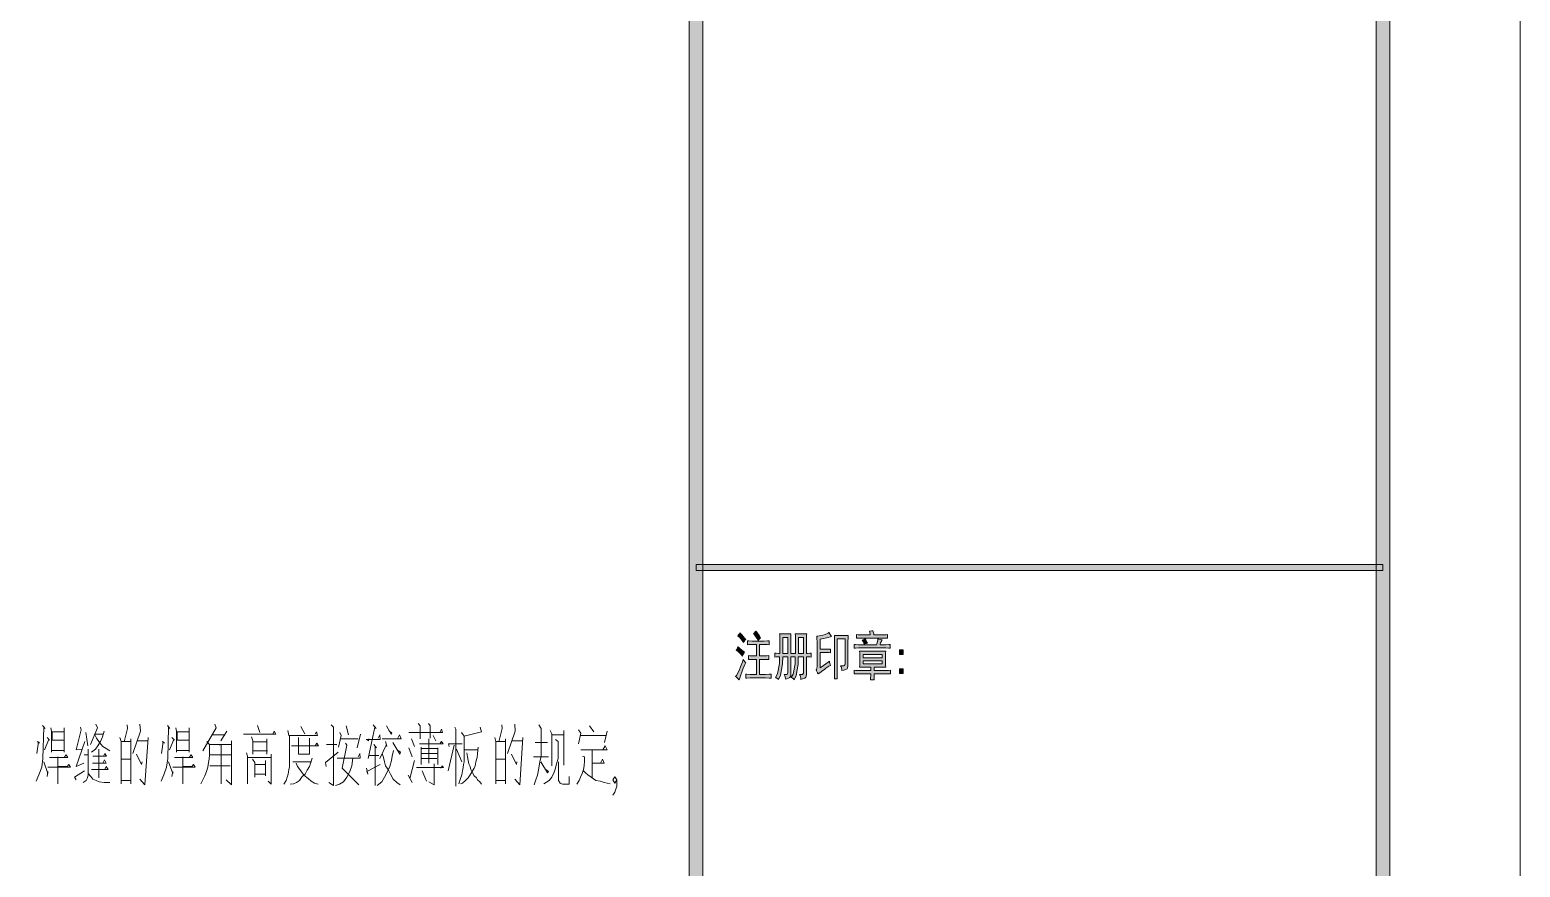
# Model space of a CAD drawing. Header units: millimetres. Extents: x 0 to 829, y 0 to 586.
# Drawn here: x 722.1 to 829.2, y 270.7 to 330.8 of the extents above; entities that cross this region are included whole.
import ezdxf

# ---------------------------------------------------------------- set-up
doc = ezdxf.new("R2010")
doc.units = ezdxf.units.MM

msp = doc.modelspace()

# ---------------------------------------------------------------- hatches: boundary and pattern name
h = msp.add_hatch(color=0)
h.dxf.hatch_style = 2
h.paths.add_polyline_path([(819.788528, 9.36625), (818.80075, 10.3505), (818.80075, 575.281778), (819.788528, 576.266028)])
h = msp.add_hatch(color=0)
h.dxf.hatch_style = 2
h.paths.add_polyline_path([(770.449028, 9.860139), (769.464778, 9.860139), (769.464778, 575.772139), (770.449028, 575.772139)])
h = msp.add_hatch(color=0)
h.dxf.hatch_style = 2
h.paths.add_polyline_path([(769.958667, 291.990639), (769.958667, 292.413972), (819.294639, 292.413972), (819.294639, 291.990639)])
h = msp.add_hatch(color=0)
h.dxf.hatch_style = 2
h.paths.add_polyline_path([(773.1125, 287.506833), (773.246556, 287.372778), (773.451167, 287.136417), (773.52525, 287.034111), (773.472333, 286.981194), (773.394722, 286.871833), (773.370028, 286.811861), (773.274778, 286.960028), (773.070167, 287.196389), (772.957278, 287.284583), (772.996083, 287.3375), (773.073694, 287.446861)])
h = msp.add_hatch(color=0)
h.dxf.hatch_style = 2
h.paths.add_polyline_path([(774.735278, 286.928278), (774.841111, 286.928278), (775.084528, 286.938861), (775.222111, 286.945917), (775.222111, 286.663694), (775.073944, 286.67075), (774.834056, 286.677806), (774.745861, 286.677806), (774.523611, 286.677806), (774.523611, 285.862889), (774.735278, 285.862889), (774.827, 285.862889), (775.04925, 285.869944), (775.179778, 285.880528), (775.179778, 285.598306), (775.056306, 285.605361), (774.834056, 285.612417), (774.735278, 285.612417), (774.523611, 285.612417), (774.523611, 284.532917), (774.802306, 284.532917), (774.932833, 284.532917), (775.211528, 284.539972), (775.356167, 284.547028), (775.356167, 284.264806), (775.211528, 284.271861), (774.939889, 284.278917), (774.812889, 284.278917), (774.0015, 284.278917), (773.856861, 284.278917), (773.616972, 284.271861), (773.52525, 284.264806), (773.52525, 284.547028), (773.613444, 284.539972), (773.856861, 284.532917), (774.012083, 284.532917), (774.301361, 284.532917), (774.301361, 285.612417), (774.124972, 285.612417), (774.019139, 285.612417), (773.818056, 285.605361), (773.722806, 285.598306), (773.722806, 285.880528), (773.818056, 285.869944), (774.022667, 285.862889), (774.135556, 285.862889), (774.301361, 285.862889), (774.301361, 286.677806), (774.089694, 286.677806), (773.980333, 286.677806), (773.758083, 286.67075), (773.645194, 286.663694), (773.645194, 286.945917), (773.758083, 286.938861), (773.983861, 286.928278), (774.100278, 286.928278)])
h = msp.add_hatch(color=0)
h.dxf.hatch_style = 2
h.paths.add_polyline_path([(774.089694, 287.4645), (774.1285, 287.499778), (774.206111, 287.587972), (774.244917, 287.640889), (774.319, 287.55975), (774.495389, 287.323389), (774.601222, 287.168167), (774.555361, 287.122306), (774.467167, 287.027056), (774.424833, 286.974139), (774.329583, 287.129361), (774.163778, 287.372778)])
h = msp.add_hatch(color=0)
h.paths.add_polyline_path([(776.767278, 287.446861), (776.760222, 287.3375), (776.756694, 287.069389), (776.756694, 286.914167), (776.756694, 286.042806), (777.098889, 286.042806), (777.098889, 286.928278), (777.098889, 287.069389), (777.095361, 287.330444), (777.088306, 287.446861), (777.910278, 287.446861), (777.903222, 287.344556), (777.899694, 287.076444), (777.899694, 286.914167), (777.899694, 286.042806), (777.977306, 286.042806), (778.143111, 286.049861), (778.231306, 286.056917), (778.231306, 285.774694), (778.136056, 285.78175), (777.97025, 285.788806), (777.899694, 285.788806), (777.899694, 284.635222), (777.899694, 284.501167), (777.857361, 284.335361), (777.815028, 284.303611), (777.772694, 284.268333), (777.613944, 284.204833), (777.497528, 284.176611), (777.486944, 284.271861), (777.437556, 284.441194), (777.39875, 284.515278), (777.472833, 284.515278), (777.575139, 284.525861), (777.603361, 284.532917), (777.635111, 284.539972), (777.677444, 284.621111), (777.688028, 284.695194), (777.688028, 285.788806), (777.299972, 285.788806), (777.289389, 285.270222), (777.14475, 284.451778), (777.010694, 284.148389), (776.964833, 284.204833), (776.859, 284.285972), (776.799028, 284.310667), (776.933083, 284.547028), (777.077722, 285.287861), (777.088306, 285.788806), (776.756694, 285.788806), (776.756694, 284.547028), (776.756694, 284.434139), (776.703778, 284.303611), (776.650861, 284.278917), (776.597944, 284.25775), (776.470944, 284.211889), (776.400389, 284.190722), (776.38275, 284.264806), (776.333361, 284.427083), (776.298083, 284.515278), (776.365111, 284.515278), (776.456833, 284.518806), (776.481528, 284.525861), (776.506222, 284.529389), (776.537972, 284.589361), (776.545028, 284.649333), (776.545028, 285.788806), (776.188722, 285.788806), (776.178139, 285.287861), (776.022917, 284.472944), (775.878278, 284.1625), (775.828889, 284.211889), (775.716, 284.285972), (775.656028, 284.310667), (775.804194, 284.582306), (775.959417, 285.323139), (775.966472, 285.788806), (775.895917, 285.788806), (775.723056, 285.78175), (775.62075, 285.774694), (775.62075, 286.056917), (775.716, 286.049861), (775.895917, 286.042806), (775.977056, 286.042806), (775.977056, 286.900056), (775.977056, 287.062333), (775.973528, 287.3375), (775.966472, 287.446861)])
h.paths.add_polyline_path([(777.688028, 286.042806), (777.688028, 287.182278), (777.310556, 287.182278), (777.310556, 286.042806)])
h.paths.add_polyline_path([(776.545028, 286.042806), (776.545028, 287.182278), (776.188722, 287.182278), (776.188722, 286.042806)])
h = msp.add_hatch(color=0)
h.dxf.hatch_style = 2
h.paths.add_polyline_path([(779.62125, 285.182028), (779.508361, 285.115), (779.289639, 284.970361), (779.180278, 284.89275), (779.074444, 284.815139), (778.848667, 284.649333), (778.73225, 284.561139), (778.693444, 284.642278), (778.615833, 284.790444), (778.577028, 284.857472), (778.60525, 284.878639), (778.644056, 284.984472), (778.654639, 285.065611), (778.654639, 286.617833), (778.654639, 286.833028), (778.647583, 287.161111), (778.644056, 287.270472), (778.704028, 287.270472), (778.915694, 287.312806), (779.070917, 287.351611), (779.222611, 287.393944), (779.448389, 287.492722), (779.518944, 287.552694), (779.55775, 287.471556), (779.645944, 287.316333), (779.698861, 287.24225), (779.624778, 287.217556), (779.444861, 287.175222), (779.3355, 287.150528), (779.229667, 287.129361), (778.996833, 287.087028), (778.876889, 287.062333), (778.876889, 286.339139), (779.141472, 286.339139), (779.247306, 286.339139), (779.480139, 286.346194), (779.607139, 286.35325), (779.607139, 286.085139), (779.490722, 286.092194), (779.257889, 286.09925), (779.141472, 286.09925), (778.876889, 286.09925), (778.876889, 285.005639), (779.120306, 285.167917), (779.451917, 285.411333), (779.543639, 285.492472), (779.554222, 285.411333), (779.593028, 285.256111)])
h = msp.add_hatch(color=0)
h.dxf.hatch_style = 2
h.paths.add_polyline_path([(780.884194, 287.330444), (780.880667, 287.175222), (780.873611, 286.864778), (780.873611, 286.709556), (780.873611, 285.270222), (780.873611, 285.139694), (780.838333, 284.970361), (780.803056, 284.938611), (780.767778, 284.906861), (780.580806, 284.843361), (780.429111, 284.811611), (780.425583, 284.903333), (780.376194, 285.065611), (780.330333, 285.139694), (780.400889, 285.139694), (780.520833, 285.14675), (780.563167, 285.153806), (780.609028, 285.160861), (780.658417, 285.227889), (780.661944, 285.287861), (780.661944, 287.076444), (780.108083, 287.076444), (780.108083, 284.204833), (779.896417, 284.204833), (779.903472, 284.391806), (779.907, 284.776333), (779.907, 284.977417), (779.907, 286.663694), (779.907, 286.825972), (779.903472, 287.161111), (779.896417, 287.330444)])
h = msp.add_hatch(color=0)
h.dxf.hatch_style = 2
h.paths.add_polyline_path([(783.473583, 286.663694), (783.582944, 286.663694), (783.801667, 286.67075), (783.903972, 286.677806), (783.903972, 286.413222), (783.801667, 286.420278), (783.582944, 286.427333), (783.473583, 286.427333), (781.730861, 286.427333), (781.625028, 286.427333), (781.413361, 286.420278), (781.307528, 286.413222), (781.307528, 286.677806), (781.416889, 286.67075), (781.628556, 286.663694), (781.730861, 286.663694), (782.930306, 286.663694), (782.972639, 286.804806), (783.022028, 287.012944), (783.029083, 287.076444), (783.089056, 287.062333), (783.24075, 287.027056), (783.328944, 287.002361), (783.307778, 286.967083), (783.261917, 286.882417), (783.24075, 286.833028), (783.216056, 286.787167), (783.184306, 286.698972), (783.173722, 286.663694)])
h = msp.add_hatch(color=0)
h.dxf.hatch_style = 2
h.paths.add_polyline_path([(782.651611, 287.669111), (782.679833, 287.587972), (782.718639, 287.439806), (782.729222, 287.372778), (783.385389, 287.372778), (783.463, 287.372778), (783.62175, 287.379833), (783.706417, 287.390417), (783.706417, 287.122306), (783.62175, 287.129361), (783.466528, 287.136417), (783.395972, 287.136417), (781.8755, 287.136417), (781.773194, 287.136417), (781.586222, 287.129361), (781.4945, 287.122306), (781.4945, 287.390417), (781.607389, 287.379833), (781.790833, 287.372778), (781.861389, 287.372778), (782.461111, 287.372778), (782.461111, 287.411583), (782.432889, 287.538583), (782.408194, 287.626778), (782.457583, 287.640889), (782.577528, 287.662056)])
h = msp.add_hatch(color=0)
h.dxf.hatch_style = 2
h.paths.add_polyline_path([(781.896667, 286.98825), (781.946056, 287.012944), (782.062472, 287.055278), (782.1295, 287.076444), (782.16125, 287.002361), (782.235333, 286.854194), (782.274139, 286.783639), (782.207111, 286.758944), (782.090694, 286.716611), (782.041306, 286.691917), (782.0025, 286.773056), (781.928417, 286.921222)])
h = msp.add_hatch(color=0)
h.dxf.hatch_style = 2
h.paths.add_polyline_path([(772.978444, 286.515528), (773.108972, 286.402639), (773.33475, 286.205083), (773.433528, 286.116889), (773.401778, 286.063972), (773.331222, 285.929917), (773.292417, 285.848778), (773.186583, 285.975778), (772.964333, 286.190972), (772.847917, 286.279167), (772.879667, 286.3215), (772.946694, 286.441444)])
h = msp.add_hatch(color=0)
h.paths.add_polyline_path([(783.582944, 286.205083), (783.579417, 286.049861), (783.572361, 285.753528), (783.572361, 285.612417), (783.572361, 285.478361), (783.579417, 285.196139), (783.582944, 285.0515), (782.750389, 285.0515), (782.750389, 284.811611), (783.463, 284.811611), (783.565306, 284.811611), (783.794611, 284.818667), (783.918083, 284.82925), (783.918083, 284.561139), (783.801667, 284.568194), (783.572361, 284.57525), (783.463, 284.57525), (782.750389, 284.57525), (782.750389, 284.465889), (782.757444, 284.243639), (782.760972, 284.13075), (782.496389, 284.13075), (782.499917, 284.243639), (782.506972, 284.465889), (782.506972, 284.57525), (781.752028, 284.57525), (781.663833, 284.57525), (781.441583, 284.568194), (781.307528, 284.561139), (781.307528, 284.82925), (781.434528, 284.818667), (781.65325, 284.811611), (781.741444, 284.811611), (782.506972, 284.811611), (782.506972, 285.0515), (781.706167, 285.0515), (781.713222, 285.196139), (781.71675, 285.485417), (781.71675, 285.626528), (781.71675, 285.767639), (781.713222, 286.056917), (781.706167, 286.205083)])
h.paths.add_polyline_path([(783.339528, 285.732361), (783.339528, 285.968722), (781.953111, 285.968722), (781.953111, 285.732361)])
h.paths.add_polyline_path([(783.339528, 285.287861), (783.339528, 285.510111), (781.953111, 285.510111), (781.953111, 285.287861)])
h = msp.add_hatch(color=0)
h.dxf.hatch_style = 2
h.paths.add_polyline_path([(784.838833, 285.968722), (784.581306, 285.968722), (784.581306, 286.293278), (784.838833, 286.293278)])
h = msp.add_hatch(color=0)
h.dxf.hatch_style = 2
h.paths.add_polyline_path([(773.52525, 285.376056), (773.46175, 285.242), (773.327694, 284.906861), (773.253611, 284.70225), (773.176, 284.497639), (773.073694, 284.211889), (773.045472, 284.13075), (772.992556, 284.204833), (772.869083, 284.331833), (772.802056, 284.38475), (772.862028, 284.458833), (773.003139, 284.712833), (773.08075, 284.89275), (773.158361, 285.076194), (773.295944, 285.428972), (773.355917, 285.598306), (773.394722, 285.531278), (773.479389, 285.418389)])
h = msp.add_hatch(color=0)
h.dxf.hatch_style = 2
h.paths.add_polyline_path([(784.838833, 284.607), (784.581306, 284.607), (784.581306, 284.931556), (784.838833, 284.931556)])

# ---------------------------------------------------------------- linework, layer by layer
at = {"color": 0, "lineweight": 0}
for points in [[(0, 0), (0, 585.632278), (829.154778, 585.632278), (829.154778, 0)], [(819.788528, 9.36625), (818.80075, 10.3505), (818.80075, 575.281778), (819.788528, 576.266028)], [(770.449028, 9.860139), (769.464778, 9.860139), (769.464778, 575.772139), (770.449028, 575.772139)], [(769.958667, 291.990639), (769.958667, 292.413972), (819.294639, 292.413972), (819.294639, 291.990639)], [(773.1125, 287.506833), (773.246556, 287.372778), (773.451167, 287.136417), (773.52525, 287.034111), (773.472333, 286.981194), (773.394722, 286.871833), (773.370028, 286.811861), (773.274778, 286.960028), (773.070167, 287.196389), (772.957278, 287.284583), (772.996083, 287.3375), (773.073694, 287.446861)], [(774.735278, 286.928278), (774.841111, 286.928278), (775.084528, 286.938861), (775.222111, 286.945917), (775.222111, 286.663694), (775.073944, 286.67075), (774.834056, 286.677806), (774.745861, 286.677806), (774.523611, 286.677806), (774.523611, 285.862889), (774.735278, 285.862889), (774.827, 285.862889), (775.04925, 285.869944), (775.179778, 285.880528), (775.179778, 285.598306), (775.056306, 285.605361), (774.834056, 285.612417), (774.735278, 285.612417), (774.523611, 285.612417), (774.523611, 284.532917), (774.802306, 284.532917), (774.932833, 284.532917), (775.211528, 284.539972), (775.356167, 284.547028), (775.356167, 284.264806), (775.211528, 284.271861), (774.939889, 284.278917), (774.812889, 284.278917), (774.0015, 284.278917), (773.856861, 284.278917), (773.616972, 284.271861), (773.52525, 284.264806), (773.52525, 284.547028), (773.613444, 284.539972), (773.856861, 284.532917), (774.012083, 284.532917), (774.301361, 284.532917), (774.301361, 285.612417), (774.124972, 285.612417), (774.019139, 285.612417), (773.818056, 285.605361), (773.722806, 285.598306), (773.722806, 285.880528), (773.818056, 285.869944), (774.022667, 285.862889), (774.135556, 285.862889), (774.301361, 285.862889), (774.301361, 286.677806), (774.089694, 286.677806), (773.980333, 286.677806), (773.758083, 286.67075), (773.645194, 286.663694), (773.645194, 286.945917), (773.758083, 286.938861), (773.983861, 286.928278), (774.100278, 286.928278)], [(774.089694, 287.4645), (774.1285, 287.499778), (774.206111, 287.587972), (774.244917, 287.640889), (774.319, 287.55975), (774.495389, 287.323389), (774.601222, 287.168167), (774.555361, 287.122306), (774.467167, 287.027056), (774.424833, 286.974139), (774.329583, 287.129361), (774.163778, 287.372778)], [(776.767278, 287.446861), (776.760222, 287.3375), (776.756694, 287.069389), (776.756694, 286.914167), (776.756694, 286.042806), (777.098889, 286.042806), (777.098889, 286.928278), (777.098889, 287.069389), (777.095361, 287.330444), (777.088306, 287.446861), (777.910278, 287.446861), (777.903222, 287.344556), (777.899694, 287.076444), (777.899694, 286.914167), (777.899694, 286.042806), (777.977306, 286.042806), (778.143111, 286.049861), (778.231306, 286.056917), (778.231306, 285.774694), (778.136056, 285.78175), (777.97025, 285.788806), (777.899694, 285.788806), (777.899694, 284.635222), (777.899694, 284.501167), (777.857361, 284.335361), (777.815028, 284.303611), (777.772694, 284.268333), (777.613944, 284.204833), (777.497528, 284.176611), (777.486944, 284.271861), (777.437556, 284.441194), (777.39875, 284.515278), (777.472833, 284.515278), (777.575139, 284.525861), (777.603361, 284.532917), (777.635111, 284.539972), (777.677444, 284.621111), (777.688028, 284.695194), (777.688028, 285.788806), (777.299972, 285.788806), (777.289389, 285.270222), (777.14475, 284.451778), (777.010694, 284.148389), (776.964833, 284.204833), (776.859, 284.285972), (776.799028, 284.310667), (776.933083, 284.547028), (777.077722, 285.287861), (777.088306, 285.788806), (776.756694, 285.788806), (776.756694, 284.547028), (776.756694, 284.434139), (776.703778, 284.303611), (776.650861, 284.278917), (776.597944, 284.25775), (776.470944, 284.211889), (776.400389, 284.190722), (776.38275, 284.264806), (776.333361, 284.427083), (776.298083, 284.515278), (776.365111, 284.515278), (776.456833, 284.518806), (776.481528, 284.525861), (776.506222, 284.529389), (776.537972, 284.589361), (776.545028, 284.649333), (776.545028, 285.788806), (776.188722, 285.788806), (776.178139, 285.287861), (776.022917, 284.472944), (775.878278, 284.1625), (775.828889, 284.211889), (775.716, 284.285972), (775.656028, 284.310667), (775.804194, 284.582306), (775.959417, 285.323139), (775.966472, 285.788806), (775.895917, 285.788806), (775.723056, 285.78175), (775.62075, 285.774694), (775.62075, 286.056917), (775.716, 286.049861), (775.895917, 286.042806), (775.977056, 286.042806), (775.977056, 286.900056), (775.977056, 287.062333), (775.973528, 287.3375), (775.966472, 287.446861)], [(776.545028, 286.042806), (776.545028, 287.182278), (776.188722, 287.182278), (776.188722, 286.042806)], [(777.688028, 286.042806), (777.688028, 287.182278), (777.310556, 287.182278), (777.310556, 286.042806)], [(779.62125, 285.182028), (779.508361, 285.115), (779.289639, 284.970361), (779.180278, 284.89275), (779.074444, 284.815139), (778.848667, 284.649333), (778.73225, 284.561139), (778.693444, 284.642278), (778.615833, 284.790444), (778.577028, 284.857472), (778.60525, 284.878639), (778.644056, 284.984472), (778.654639, 285.065611), (778.654639, 286.617833), (778.654639, 286.833028), (778.647583, 287.161111), (778.644056, 287.270472), (778.704028, 287.270472), (778.915694, 287.312806), (779.070917, 287.351611), (779.222611, 287.393944), (779.448389, 287.492722), (779.518944, 287.552694), (779.55775, 287.471556), (779.645944, 287.316333), (779.698861, 287.24225), (779.624778, 287.217556), (779.444861, 287.175222), (779.3355, 287.150528), (779.229667, 287.129361), (778.996833, 287.087028), (778.876889, 287.062333), (778.876889, 286.339139), (779.141472, 286.339139), (779.247306, 286.339139), (779.480139, 286.346194), (779.607139, 286.35325), (779.607139, 286.085139), (779.490722, 286.092194), (779.257889, 286.09925), (779.141472, 286.09925), (778.876889, 286.09925), (778.876889, 285.005639), (779.120306, 285.167917), (779.451917, 285.411333), (779.543639, 285.492472), (779.554222, 285.411333), (779.593028, 285.256111)], [(780.884194, 287.330444), (780.880667, 287.175222), (780.873611, 286.864778), (780.873611, 286.709556), (780.873611, 285.270222), (780.873611, 285.139694), (780.838333, 284.970361), (780.803056, 284.938611), (780.767778, 284.906861), (780.580806, 284.843361), (780.429111, 284.811611), (780.425583, 284.903333), (780.376194, 285.065611), (780.330333, 285.139694), (780.400889, 285.139694), (780.520833, 285.14675), (780.563167, 285.153806), (780.609028, 285.160861), (780.658417, 285.227889), (780.661944, 285.287861), (780.661944, 287.076444), (780.108083, 287.076444), (780.108083, 284.204833), (779.896417, 284.204833), (779.903472, 284.391806), (779.907, 284.776333), (779.907, 284.977417), (779.907, 286.663694), (779.907, 286.825972), (779.903472, 287.161111), (779.896417, 287.330444)], [(783.473583, 286.663694), (783.582944, 286.663694), (783.801667, 286.67075), (783.903972, 286.677806), (783.903972, 286.413222), (783.801667, 286.420278), (783.582944, 286.427333), (783.473583, 286.427333), (781.730861, 286.427333), (781.625028, 286.427333), (781.413361, 286.420278), (781.307528, 286.413222), (781.307528, 286.677806), (781.416889, 286.67075), (781.628556, 286.663694), (781.730861, 286.663694), (782.930306, 286.663694), (782.972639, 286.804806), (783.022028, 287.012944), (783.029083, 287.076444), (783.089056, 287.062333), (783.24075, 287.027056), (783.328944, 287.002361), (783.307778, 286.967083), (783.261917, 286.882417), (783.24075, 286.833028), (783.216056, 286.787167), (783.184306, 286.698972), (783.173722, 286.663694)], [(782.651611, 287.669111), (782.679833, 287.587972), (782.718639, 287.439806), (782.729222, 287.372778), (783.385389, 287.372778), (783.463, 287.372778), (783.62175, 287.379833), (783.706417, 287.390417), (783.706417, 287.122306), (783.62175, 287.129361), (783.466528, 287.136417), (783.395972, 287.136417), (781.8755, 287.136417), (781.773194, 287.136417), (781.586222, 287.129361), (781.4945, 287.122306), (781.4945, 287.390417), (781.607389, 287.379833), (781.790833, 287.372778), (781.861389, 287.372778), (782.461111, 287.372778), (782.461111, 287.411583), (782.432889, 287.538583), (782.408194, 287.626778), (782.457583, 287.640889), (782.577528, 287.662056)], [(781.896667, 286.98825), (781.946056, 287.012944), (782.062472, 287.055278), (782.1295, 287.076444), (782.16125, 287.002361), (782.235333, 286.854194), (782.274139, 286.783639), (782.207111, 286.758944), (782.090694, 286.716611), (782.041306, 286.691917), (782.0025, 286.773056), (781.928417, 286.921222)], [(772.978444, 286.515528), (773.108972, 286.402639), (773.33475, 286.205083), (773.433528, 286.116889), (773.401778, 286.063972), (773.331222, 285.929917), (773.292417, 285.848778), (773.186583, 285.975778), (772.964333, 286.190972), (772.847917, 286.279167), (772.879667, 286.3215), (772.946694, 286.441444)], [(783.582944, 286.205083), (783.579417, 286.049861), (783.572361, 285.753528), (783.572361, 285.612417), (783.572361, 285.478361), (783.579417, 285.196139), (783.582944, 285.0515), (782.750389, 285.0515), (782.750389, 284.811611), (783.463, 284.811611), (783.565306, 284.811611), (783.794611, 284.818667), (783.918083, 284.82925), (783.918083, 284.561139), (783.801667, 284.568194), (783.572361, 284.57525), (783.463, 284.57525), (782.750389, 284.57525), (782.750389, 284.465889), (782.757444, 284.243639), (782.760972, 284.13075), (782.496389, 284.13075), (782.499917, 284.243639), (782.506972, 284.465889), (782.506972, 284.57525), (781.752028, 284.57525), (781.663833, 284.57525), (781.441583, 284.568194), (781.307528, 284.561139), (781.307528, 284.82925), (781.434528, 284.818667), (781.65325, 284.811611), (781.741444, 284.811611), (782.506972, 284.811611), (782.506972, 285.0515), (781.706167, 285.0515), (781.713222, 285.196139), (781.71675, 285.485417), (781.71675, 285.626528), (781.71675, 285.767639), (781.713222, 286.056917), (781.706167, 286.205083)], [(783.339528, 285.732361), (783.339528, 285.968722), (781.953111, 285.968722), (781.953111, 285.732361)], [(784.838833, 285.968722), (784.581306, 285.968722), (784.581306, 286.293278), (784.838833, 286.293278)], [(773.52525, 285.376056), (773.46175, 285.242), (773.327694, 284.906861), (773.253611, 284.70225), (773.176, 284.497639), (773.073694, 284.211889), (773.045472, 284.13075), (772.992556, 284.204833), (772.869083, 284.331833), (772.802056, 284.38475), (772.862028, 284.458833), (773.003139, 284.712833), (773.08075, 284.89275), (773.158361, 285.076194), (773.295944, 285.428972), (773.355917, 285.598306), (773.394722, 285.531278), (773.479389, 285.418389)], [(783.339528, 285.287861), (783.339528, 285.510111), (781.953111, 285.510111), (781.953111, 285.287861)], [(784.838833, 284.607), (784.581306, 284.607), (784.581306, 284.931556), (784.838833, 284.931556)]]:
    msp.add_lwpolyline(points, close=True, dxfattribs=at)
for points in [[(723.021583, 280.874611), (723.2015, 280.645306), (723.109778, 280.737028), (723.049806, 278.482778), (722.961611, 277.883056), (722.749944, 277.332722), (722.570028, 276.870583)], [(723.617778, 280.691167), (723.67775, 280.461861), (723.67775, 278.941389), (723.67775, 279.078972), (724.573806, 279.078972), (724.573806, 278.941389), (724.573806, 280.691167), (724.573806, 280.412472), (723.7095, 280.412472), (723.7095, 279.816278), (724.545583, 279.816278)], [(725.7415, 280.737028), (725.801472, 280.553583), (725.441639, 279.124833), (725.889667, 279.170694)], [(726.849222, 280.966333), (726.969167, 280.691167), (726.461167, 279.49525)], [(729.092889, 280.920472), (729.121111, 280.645306), (728.881222, 279.678694)], [(730.017167, 280.966333), (730.048917, 280.461861), (729.509167, 278.849667)], [(731.992722, 280.874611), (732.172639, 280.645306), (732.080917, 280.737028), (732.020944, 278.482778), (731.93275, 277.883056), (731.724611, 277.332722), (731.544694, 276.870583)], [(732.588917, 280.691167), (732.648889, 280.461861), (732.648889, 278.941389), (732.648889, 279.078972), (733.548472, 279.078972), (733.548472, 278.941389), (733.548472, 280.691167), (733.548472, 280.412472), (732.680639, 280.412472), (732.680639, 279.816278), (733.516722, 279.816278)], [(735.400556, 280.966333), (735.492278, 280.691167), (734.532722, 279.033111)], [(738.452083, 280.874611), (738.632, 280.366611)], [(740.635778, 280.507722), (740.723972, 280.137306), (742.7595, 280.137306), (742.699528, 280.412472), (742.607806, 280.229028)], [(741.563583, 280.782889), (741.859917, 280.274889)], [(743.74375, 280.920472), (743.923667, 280.737028), (743.923667, 276.549556), (743.595583, 276.778861)], [(744.82325, 280.82875), (744.999639, 280.183167)], [(746.767056, 280.920472), (746.975194, 280.645306), (746.887, 280.737028), (746.407222, 278.482778), (746.467194, 278.712083), (747.183333, 278.712083)], [(747.723083, 280.82875), (748.051167, 280.229028), (748.111139, 280.32075), (747.903, 280.507722)], [(749.338806, 280.366611), (751.758861, 280.366611), (751.670667, 280.599444), (751.578944, 280.412472)], [(749.994972, 281.012194), (750.146667, 280.82875), (750.146667, 279.908)], [(750.742861, 281.012194), (750.862806, 280.82875), (750.862806, 279.953861)], [(752.626694, 280.737028), (752.718417, 280.599444), (752.718417, 276.503694)], [(754.450556, 280.737028), (754.542278, 280.412472), (753.314611, 280.091444), (753.106472, 280.366611)], [(756.006306, 280.920472), (756.038056, 280.645306), (755.798167, 279.678694)], [(756.934111, 280.966333), (756.962333, 280.461861), (756.426111, 278.849667)], [(758.669778, 280.920472), (758.846167, 280.645306), (758.846167, 278.666222), (758.72975, 278.249944), (758.669778, 277.791333), (758.578056, 277.286861), (758.458111, 276.962306), (758.338167, 276.595417)], [(759.474111, 280.507722), (759.594056, 280.274889), (759.594056, 277.974778)], [(760.461889, 280.507722), (760.461889, 278.020639)], [(761.509639, 280.553583), (761.689556, 280.32075), (761.509639, 279.541111)], [(762.3175, 280.82875), (762.617361, 280.412472)], [(722.63, 279.724556), (722.809917, 279.586972), (722.721722, 279.678694), (722.601778, 278.849667)], [(723.349667, 279.999722), (723.529583, 279.816278), (723.469611, 279.862139), (723.16975, 279.124833)], [(726.069583, 279.724556), (725.441639, 277.928917), (725.981389, 278.158222)], [(726.129556, 280.366611), (726.28125, 279.403528)], [(727.445417, 280.461861), (727.325472, 280.045583), (727.177306, 279.724556), (726.997389, 279.403528), (726.817472, 279.170694), (726.549361, 278.941389)], [(726.7575, 280.229028), (727.385444, 280.229028)], [(726.7575, 280.229028), (726.909194, 279.953861), (727.117333, 279.632833), (727.357222, 279.357667), (727.597111, 279.216556), (727.865222, 279.033111)], [(728.581361, 279.999722), (728.673083, 279.724556), (728.673083, 276.687139)], [(728.701306, 279.724556), (729.32925, 279.724556)], [(729.361, 279.908), (729.361, 276.687139)], [(729.83725, 279.770417), (730.556917, 279.770417)], [(730.616889, 279.999722), (730.377, 276.595417), (730.017167, 277.008167)], [(731.604667, 279.724556), (731.784583, 279.586972), (731.692861, 279.678694), (731.572917, 278.849667)], [(732.320806, 279.999722), (732.500722, 279.816278), (732.44075, 279.862139), (732.140889, 279.124833)], [(734.832583, 279.724556), (735.0125, 279.49525), (735.0125, 278.757944), (734.984278, 278.436917), (734.952528, 278.204083), (734.892556, 277.883056), (734.804361, 277.562028), (734.684417, 277.241), (734.564472, 277.008167), (734.384556, 276.687139)], [(735.04425, 279.49525), (736.596472, 279.49525), (736.596472, 279.770417), (736.596472, 276.595417), (736.208417, 276.962306)], [(735.220639, 280.183167), (736.148444, 280.183167)], [(735.732167, 279.449389), (735.848583, 279.49525), (735.848583, 276.687139)], [(736.268389, 280.461861), (735.820361, 279.770417)], [(737.464306, 280.229028), (739.767944, 280.229028), (739.648, 280.461861), (739.559806, 280.229028)], [(738.032278, 280.045583), (738.124, 279.770417), (738.124, 278.803806)], [(738.183972, 279.678694), (739.14, 279.678694)], [(739.14, 279.908), (739.14, 278.803806)], [(740.755722, 280.137306), (740.755722, 277.883056), (740.723972, 277.699611), (740.664, 277.378583), (740.604028, 277.14575), (740.515833, 276.916444), (740.364139, 276.641278)], [(740.903889, 279.403528), (742.847694, 279.403528), (742.72775, 279.586972), (742.607806, 279.403528)], [(741.411889, 279.999722), (741.411889, 278.803806), (742.191528, 278.803806), (742.191528, 279.953861)], [(743.415667, 279.49525), (744.163556, 279.49525)], [(744.371694, 280.366611), (744.463417, 280.137306), (744.2835, 279.308278)], [(744.403444, 279.908), (745.687556, 279.908)], [(744.7915, 279.586972), (744.883222, 279.449389), (744.551611, 277.791333), (745.747528, 276.595417)], [(745.867472, 280.229028), (745.627583, 279.262417)], [(746.467194, 279.908), (746.435444, 279.770417), (746.259056, 279.862139), (747.275056, 279.862139), (747.243306, 280.183167), (747.123361, 279.953861)], [(746.827028, 279.49525), (747.003417, 279.262417), (746.915222, 279.357667), (746.915222, 276.549556)], [(747.663111, 279.724556), (747.751306, 279.357667), (747.723083, 279.49525), (747.243306, 278.482778)], [(747.423222, 279.908), (748.770833, 279.908), (748.650889, 280.183167), (748.530944, 279.953861)], [(748.171111, 279.632833), (748.679111, 278.803806), (748.739083, 278.941389), (748.559167, 279.078972)], [(749.518722, 279.908), (749.726861, 279.357667)], [(750.086694, 279.541111), (751.790611, 279.541111), (751.670667, 279.724556), (751.578944, 279.586972)], [(750.774611, 279.908), (750.774611, 278.158222)], [(751.070944, 280.137306), (751.282611, 279.770417)], [(752.598472, 279.449389), (752.150444, 277.607889)], [(752.238639, 279.357667), (752.178667, 279.541111), (753.166444, 279.541111)], [(753.314611, 280.091444), (753.314611, 278.249944), (753.254639, 278.0665), (753.226417, 277.837194), (753.194667, 277.607889), (753.134694, 277.332722), (753.0465, 277.054028), (752.926556, 276.687139)], [(755.498306, 279.999722), (755.5865, 279.724556), (755.5865, 276.687139)], [(755.61825, 279.724556), (756.246194, 279.724556)], [(756.274417, 279.908), (756.274417, 276.687139)], [(756.754194, 279.770417), (757.473861, 279.770417)], [(757.530306, 279.999722), (757.293944, 276.595417), (756.934111, 277.008167)], [(758.398139, 279.632833), (759.297722, 279.632833)], [(759.865694, 279.862139), (760.045611, 279.724556), (760.045611, 278.482778), (759.925667, 278.112361), (759.865694, 277.791333), (759.773972, 277.516167), (759.594056, 277.14575), (759.417667, 276.916444), (759.026083, 276.687139)], [(759.654028, 280.183167), (760.461889, 280.183167)], [(761.629583, 280.137306), (763.513417, 280.137306)], [(761.689556, 279.124833), (763.573389, 279.124833), (763.421694, 279.403528), (763.273528, 279.124833)], [(763.573389, 280.461861), (763.393472, 279.632833)], [(723.409639, 277.883056), (725.025361, 277.883056), (724.905417, 278.0665), (724.785472, 277.928917), (724.125778, 277.928917), (724.125778, 278.620361), (724.125778, 276.687139)], [(723.529583, 278.5745), (724.845444, 278.5745), (724.7255, 278.757944), (724.605556, 278.620361)], [(726.309472, 279.170694), (726.309472, 277.332722), (726.2495, 277.099889), (726.161306, 276.916444), (725.949639, 276.778861)], [(726.009611, 278.757944), (726.309472, 278.757944)], [(726.609333, 278.158222), (727.597111, 278.158222), (727.477167, 278.391056), (727.385444, 278.204083)], [(726.637556, 278.666222), (727.625333, 278.666222), (727.505389, 278.849667), (727.417194, 278.712083)], [(727.057361, 279.170694), (727.057361, 277.099889)], [(728.673083, 278.436917), (729.32925, 278.436917)], [(729.780806, 278.803806), (730.137111, 278.0665), (730.168861, 278.249944)], [(732.380778, 277.883056), (733.9965, 277.883056), (733.876556, 278.0665), (733.756611, 277.928917), (733.100444, 277.928917), (733.100444, 278.620361), (733.100444, 276.687139)], [(732.500722, 278.5745), (733.816583, 278.5745), (733.696639, 278.757944), (733.576694, 278.620361)], [(735.072472, 278.757944), (736.5365, 278.757944)], [(737.675972, 278.895528), (737.732417, 278.666222), (737.732417, 276.687139)], [(737.792389, 278.5745), (739.439861, 278.5745)], [(738.09225, 278.436917), (738.272167, 278.204083), (738.272167, 277.14575)], [(738.124, 279.033111), (739.168222, 279.033111)], [(739.048278, 278.345194), (739.048278, 277.241)], [(739.439861, 278.803806), (739.439861, 276.641278), (739.228194, 276.870583)], [(742.399667, 278.528639), (742.279722, 278.158222), (742.191528, 277.928917), (742.039833, 277.65375), (741.891667, 277.378583), (741.68, 277.195139), (741.471861, 276.916444), (741.263722, 276.778861), (741.052056, 276.687139), (740.815694, 276.641278)], [(743.387444, 277.928917), (743.355694, 278.204083), (744.255278, 278.941389)], [(745.2995, 278.528639), (745.239528, 277.974778), (745.091361, 277.562028), (744.883222, 277.14575), (744.643333, 276.824722), (744.343472, 276.641278), (744.075361, 276.549556)], [(744.195306, 278.528639), (745.83925, 278.528639), (745.8075, 278.849667), (745.687556, 278.620361)], [(748.231083, 279.078972), (748.142889, 278.666222), (748.082917, 278.345194), (747.962972, 277.928917), (747.783056, 277.516167), (747.574917, 277.14575), (747.395, 276.824722), (747.063389, 276.549556)], [(747.423222, 278.849667), (747.514944, 278.5745), (747.574917, 278.249944), (747.663111, 277.974778), (747.843028, 277.699611), (748.022944, 277.378583), (748.202861, 277.008167), (748.470972, 276.778861), (748.710861, 276.595417)], [(749.338806, 279.262417), (749.575167, 278.620361)], [(749.398778, 277.054028), (749.726861, 278.345194)], [(750.206639, 279.308278), (750.206639, 278.0665)], [(750.234861, 278.849667), (751.370806, 278.849667)], [(750.234861, 278.482778), (751.342583, 278.482778)], [(750.263083, 279.216556), (751.402556, 279.216556)], [(751.402556, 279.262417), (751.402556, 278.0665)], [(752.746639, 279.170694), (753.134694, 278.249944)], [(754.302389, 279.308278), (754.270639, 278.849667), (754.242417, 278.5745), (754.154222, 278.249944), (754.09425, 277.974778), (754.034278, 277.791333), (753.882583, 277.562028), (753.734417, 277.332722), (753.582722, 277.099889), (753.406333, 276.916444), (753.194667, 276.733), (753.0465, 276.687139)], [(753.314611, 279.124833), (754.242417, 279.124833)], [(753.494528, 278.895528), (753.5545, 278.620361), (753.582722, 278.345194), (753.642694, 278.112361), (753.734417, 277.928917), (753.794389, 277.699611), (753.914333, 277.470306), (754.034278, 277.241), (754.182444, 277.099889), (754.270639, 276.962306), (754.422333, 276.824722), (754.542278, 276.641278)], [(755.5865, 278.436917), (756.246194, 278.436917)], [(756.694222, 278.803806), (757.054056, 278.0665), (757.082278, 278.249944)], [(758.278194, 278.620361), (759.357694, 278.620361)], [(761.8095, 278.666222), (761.957667, 278.620361), (761.957667, 278.299333), (761.929444, 277.974778), (761.869472, 277.699611), (761.77775, 277.424444), (761.657806, 277.14575), (761.569611, 276.916444), (761.389694, 276.641278)], [(762.497417, 279.078972), (762.497417, 277.14575)], [(762.557389, 278.158222), (763.36525, 278.158222), (763.245306, 278.436917), (763.093611, 278.158222)], [(723.109778, 278.249944), (723.409639, 277.424444), (723.409639, 277.562028), (723.349667, 277.195139)], [(725.441639, 276.962306), (725.321694, 277.14575), (726.041361, 277.607889)], [(726.309472, 277.424444), (726.489389, 277.195139), (726.637556, 277.008167), (726.877444, 276.916444), (727.089111, 276.824722), (727.445417, 276.778861), (727.865222, 276.778861)], [(726.549361, 277.699611), (727.745278, 277.699611), (727.597111, 277.928917), (727.505389, 277.699611)], [(732.080917, 278.249944), (732.380778, 277.424444), (732.380778, 277.562028), (732.320806, 277.195139)], [(735.04425, 277.974778), (736.508278, 277.974778)], [(738.272167, 278.0665), (739.020056, 278.0665)], [(738.272167, 277.378583), (739.020056, 277.378583)], [(740.995611, 278.249944), (742.339694, 278.249944)], [(741.231972, 278.158222), (741.323694, 277.928917), (741.563583, 277.607889), (741.799944, 277.286861), (742.099806, 277.054028), (742.311472, 276.870583), (742.547833, 276.733), (742.819472, 276.641278)], [(746.287278, 277.791333), (746.375472, 277.378583), (746.3155, 277.562028), (747.275056, 278.0665)], [(749.278833, 277.286861), (749.575167, 276.778861)], [(749.875028, 277.837194), (751.818833, 277.837194), (751.730639, 277.974778), (751.638917, 277.791333)], [(750.294833, 277.607889), (750.47475, 277.14575), (750.594694, 276.870583)], [(751.162667, 278.112361), (751.162667, 276.595417), (750.774611, 276.824722)], [(758.817944, 278.249944), (759.297722, 277.470306), (759.357694, 277.562028), (759.177778, 277.699611)], [(760.073833, 278.249944), (760.073833, 276.916444), (760.193778, 276.733), (760.373694, 276.641278), (760.849944, 276.641278), (760.849944, 277.195139)], [(761.869472, 277.607889), (762.017639, 277.470306), (762.197556, 277.332722), (762.437444, 277.14575), (762.765528, 276.916444), (763.065389, 276.870583), (763.36525, 276.778861), (763.781528, 276.687139)], [(728.701306, 276.916444), (729.32925, 276.916444)], [(755.61825, 276.916444), (756.246194, 276.916444)], [(764.275417, 276.951722), (764.134306, 276.733), (763.993194, 276.951722), (764.134306, 277.170444), (764.275417, 276.951722), (764.275417, 276.514278), (764.134306, 276.076833), (763.993194, 275.858111)]]:
    msp.add_lwpolyline(points, dxfattribs=at)

doc.saveas('drawing.dxf')
